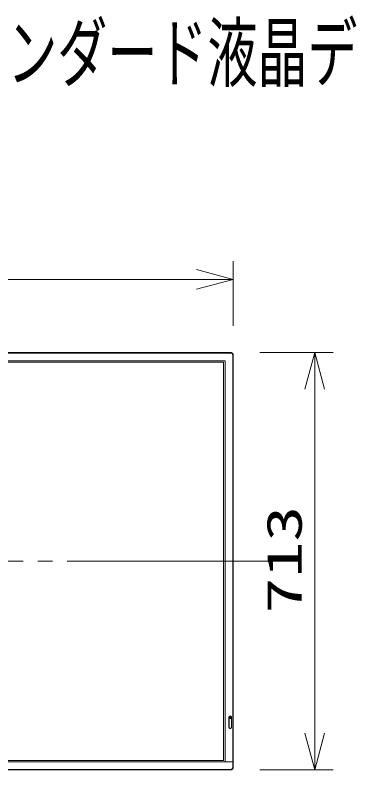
# Model space of a CAD drawing. Units: millimetres on the paper. Extents: x -63 to 66, y -59 to 59.
# Drawn here: x -6.4 to 16.6, y 7.7 to 59.3 of the extents above; entities that cross this region are included whole.
import ezdxf
from ezdxf.enums import TextEntityAlignment as Align

# ---------------------------------------------------------------- set-up
doc = ezdxf.new("R2010")
doc.units = ezdxf.units.MM
doc.linetypes.add('LONG_CHAIN', pattern=[21, 18, -1, 1, -1])
doc.layers.add('0-0_MOJI1', color=7, linetype='Continuous')
for name, color, linetype, lineweight in [('0-2_GAIKEI', 4, 'Continuous', 9), ('0-3_SUNPOU', 7, 'Continuous', 9), ('0-4_0', 7, 'Continuous', 9)]:
    doc.layers.add(name, color=color, linetype=linetype, lineweight=lineweight)
doc.styles.add('ＭＳ ゴシック', font='')
doc.styles.get('ＭＳ ゴシック').set_extended_font_data('MS Gothic')

# ---------------------------------------------------------------- blocks, each defined once
blk = doc.blocks.new('_Open30')
at = {"layer": '0-4_0'}
blk.add_line((0, 0), (-1, 0), dxfattribs=at)
blk.add_lwpolyline([(-1, 0.2679), (0, 0), (-1, -0.2679)], dxfattribs=at)

msp = doc.modelspace()

# ---------------------------------------------------------------- linework, layer by layer
at = {"layer": '0-2_GAIKEI', "color": 7}
for p, q in [((-40.983, 36.255), (8.337, 36.255)), ((8.517, 36.075), (8.517, 7.926)), ((8.337, 7.746), (-40.983, 7.746))]:
    msp.add_line(p, q, dxfattribs=at)
at = {"layer": '0-2_GAIKEI'}
for p, q in [((8.337, 36.223), (-40.983, 36.223)), ((8.337, 36.223), (8.337, 36.255)), ((8.517, 36.075), (8.485, 36.075)), ((8.485, 7.926), (8.485, 36.075)), ((8.22, 11.331), (8.22, 10.671)), ((8.223, 11.329), (8.223, 10.666)), ((8.226, 11.329), (8.223, 11.329)), ((8.226, 11.329), (8.226, 10.666)), ((8.398, 10.666), (8.398, 11.329)), ((8.4, 11.329), (8.398, 11.329)), ((8.4, 10.666), (8.4, 11.329)), ((8.404, 10.671), (8.404, 11.331)), ((8.223, 10.666), (8.226, 10.666)), ((8.398, 10.666), (8.4, 10.666)), ((8.517, 8.302), (-41.163, 8.302)), ((-40.507, 8.398), (7.861, 8.398)), ((-40.983, 7.778), (8.337, 7.778)), ((8.337, 7.746), (8.337, 7.778)), ((8.485, 7.926), (8.517, 7.926))]:
    msp.add_line(p, q, dxfattribs=at)
at = {"layer": '0-2_GAIKEI', "color": 134, "linetype": 'LONG_CHAIN'}
msp.add_line((-44.816, 22), (12.169, 22), dxfattribs=at)
at = {"layer": '0-2_GAIKEI'}
for points in [[(7.961, 8.302), (7.961, 35.699), (-40.607, 35.699)], [(7.861, 8.398), (7.861, 35.603), (-40.507, 35.603)]]:
    msp.add_lwpolyline(points, dxfattribs=at)
at = {"layer": '0-2_GAIKEI', "color": 7}
for centre, radius, start, end in [((8.337, 36.073), 0.182, 84.2069, 90), ((8.337, 36.075), 0.18, 78.4349, 84.2026), ((8.337, 36.076), 0.179, 72.7183, 78.4317), ((8.337, 36.076), 0.179, 67.0672, 72.7163), ((8.337, 36.075), 0.179, 61.4815, 67.0662), ((8.336, 36.075), 0.18, 55.9526, 61.4814), ((8.336, 36.074), 0.181, 50.4655, 55.9532), ((8.336, 36.074), 0.181, 45.0004, 50.4665), ((8.336, 36.074), 0.181, 39.5354, 45.0015), ((8.336, 36.074), 0.181, 34.0485, 39.5363), ((8.337, 36.075), 0.18, 28.5202, 34.0491), ((8.337, 36.075), 0.179, 22.9351, 28.5201), ((8.338, 36.075), 0.179, 17.2847, 22.9341), ((8.338, 36.075), 0.179, 11.5689, 17.2827), ((8.337, 36.075), 0.18, 5.7977, 11.5657), ((8.335, 36.075), 0.182, 0, 5.7934), ((8.337, 7.928), 0.182, 270, 275.7929), ((8.337, 7.926), 0.18, 275.7972, 281.5648), ((8.337, 7.925), 0.179, 281.568, 287.2814), ((8.337, 7.925), 0.179, 287.2834, 292.9325), ((8.337, 7.925), 0.179, 292.9335, 298.5183), ((8.336, 7.926), 0.18, 298.5183, 304.0471), ((8.336, 7.927), 0.181, 304.0466, 309.5344), ((8.336, 7.927), 0.181, 309.5334, 314.9996), ((8.336, 7.927), 0.181, 314.9985, 320.4647), ((8.336, 7.927), 0.181, 320.4638, 325.9517), ((8.337, 7.926), 0.18, 325.9511, 331.4801), ((8.337, 7.926), 0.179, 331.4803, 337.0653), ((8.338, 7.926), 0.179, 337.0663, 342.7157), ((8.338, 7.926), 0.179, 342.7177, 348.4314), ((8.337, 7.926), 0.18, 348.4346, 354.2025), ((8.335, 7.926), 0.182, 354.2068, 0)]:
    msp.add_arc(centre, radius, start, end, dxfattribs=at)
at = {"layer": '0-2_GAIKEI'}
for centre, radius, start, end in [((8.337, 36.074), 0.149, 78.4489, 90), ((8.337, 36.076), 0.147, 67.0598, 78.4235), ((8.337, 36.075), 0.148, 55.9413, 67.0519), ((8.336, 36.074), 0.149, 44.9969, 55.9456), ((8.336, 36.074), 0.149, 34.0566, 45.0054), ((8.337, 36.075), 0.148, 22.9497, 34.0608), ((8.338, 36.075), 0.147, 11.5773, 22.9418), ((8.336, 36.075), 0.149, 0, 11.5519), ((8.312, 11.331), 0.0925, 168.4565, 180), ((8.311, 11.331), 0.0913, 157.0688, 168.4311), ((8.312, 11.329), 0.0889, 168.4733, 180), ((8.311, 11.329), 0.0877, 157.0804, 168.4476), ((8.311, 11.331), 0.0918, 145.9472, 157.0607), ((8.312, 11.329), 0.086, 168.4514, 180), ((8.311, 11.329), 0.0852, 157.0738, 168.4268), ((8.311, 11.329), 0.0883, 134.9427, 157.0545), ((8.312, 11.329), 0.086, 135.0072, 157.0487), ((8.312, 11.33), 0.0925, 134.9973, 145.9512), ((8.312, 11.33), 0.0925, 124.0515, 135.0055), ((8.312, 11.329), 0.0884, 112.8892, 134.9852), ((8.312, 11.329), 0.086, 112.9942, 135.0626), ((8.312, 11.331), 0.0918, 112.9413, 124.0554), ((8.311, 11.309), 0.0521, 134.8707, 157.0193), ((8.311, 11.331), 0.0913, 101.57, 112.9333), ((8.312, 11.309), 0.0523, 112.8267, 134.91), ((8.311, 11.329), 0.088, 101.5209, 112.8673), ((8.311, 11.33), 0.0851, 101.5889, 112.9658), ((8.312, 11.309), 0.0526, 90, 112.7516), ((8.312, 11.33), 0.0924, 90, 101.5446), ((8.312, 11.328), 0.0894, 90, 101.4953), ((8.312, 11.329), 0.0861, 90, 101.5628), ((8.312, 11.33), 0.0924, 78.4554, 90), ((8.312, 11.329), 0.089, 78.4769, 90), ((8.312, 11.329), 0.0858, 78.4149, 90), ((8.312, 11.309), 0.0522, 67.1706, 90), ((8.312, 11.33), 0.0851, 67.02, 78.3897), ((8.312, 11.331), 0.0913, 67.0667, 78.43), ((8.312, 11.33), 0.0877, 67.0919, 78.4513), ((8.312, 11.309), 0.0523, 45.0334, 67.1007), ((8.311, 11.329), 0.0862, 44.9701, 66.9914), ((8.312, 11.329), 0.0884, 44.9755, 67.0672), ((8.312, 11.331), 0.0918, 55.9446, 67.0587), ((8.312, 11.309), 0.0522, 22.9684, 45.0797), ((8.311, 11.33), 0.0925, 44.9945, 55.9485), ((8.311, 11.329), 0.0862, 23.0118, 45.0341), ((8.312, 11.329), 0.0884, 22.9308, 45.0214), ((8.311, 11.33), 0.0925, 34.0488, 45.0027), ((8.312, 11.331), 0.0918, 22.9393, 34.0528), ((8.312, 11.329), 0.0851, 11.612, 22.9829), ((8.312, 11.329), 0.0878, 11.5478, 22.9062), ((8.312, 11.331), 0.0913, 11.5689, 22.9312), ((8.312, 11.329), 0.0858, 0, 11.5868), ((8.311, 11.329), 0.089, 0, 11.5222), ((8.311, 11.331), 0.0925, 0, 11.5435), ((8.311, 11.309), 0.052, 180, 202.9359), ((8.312, 11.309), 0.0522, 157.1079, 180), ((8.312, 11.309), 0.0523, 203.0079, 225.0808), ((8.312, 11.309), 0.0524, 225.0272, 247.0782), ((8.312, 11.309), 0.0524, 247.1513, 270), ((8.312, 11.309), 0.052, 270, 292.9268), ((8.312, 11.309), 0.0524, 292.9946, 315.0294), ((8.312, 11.309), 0.0524, 314.9689, 337.0043), ((8.312, 11.309), 0.0522, 0, 22.8838), ((8.312, 11.309), 0.052, 337.0724, 0), ((8.312, 10.671), 0.0925, 180, 191.5435), ((8.311, 10.67), 0.0913, 191.5689, 202.9312), ((8.312, 10.666), 0.0884, 180, 225.1879), ((8.312, 10.666), 0.0864, 180, 191.5252), ((8.311, 10.671), 0.0918, 202.9393, 214.0528), ((8.311, 10.665), 0.0852, 191.5507, 202.9096), ((8.312, 10.666), 0.0859, 202.9344, 225.0213), ((8.312, 10.671), 0.0925, 214.0488, 225.0027), ((8.312, 10.671), 0.0925, 224.9945, 235.9486), ((8.312, 10.666), 0.0858, 224.9745, 247.0627), ((8.312, 10.67), 0.0918, 235.9446, 247.0587), ((8.311, 10.67), 0.0913, 247.0668, 258.43), ((8.311, 10.665), 0.0852, 247.0877, 258.4479), ((8.312, 10.671), 0.0924, 258.4554, 270), ((8.312, 10.666), 0.0864, 258.4734, 270), ((8.312, 10.666), 0.0861, 270, 281.5488), ((8.312, 10.671), 0.0924, 270, 281.5446), ((8.312, 10.665), 0.0852, 281.5735, 292.9265), ((8.312, 10.67), 0.0913, 281.57, 292.9332), ((8.311, 10.666), 0.086, 292.9517, 314.9928), ((8.312, 10.67), 0.0918, 292.9413, 304.0554), ((8.311, 10.671), 0.0925, 304.0514, 315.0055), ((8.312, 10.666), 0.086, 314.9373, 337.0052), ((8.312, 10.666), 0.0884, 314.8048, 0), ((8.311, 10.671), 0.0925, 314.9973, 325.9512), ((8.312, 10.671), 0.0918, 325.9472, 337.0607), ((8.312, 10.665), 0.0851, 337.0337, 348.4106), ((8.311, 10.666), 0.0861, 348.4367, 0), ((8.312, 10.67), 0.0913, 337.0688, 348.4311), ((8.311, 10.671), 0.0925, 348.4565, 0), ((8.337, 7.927), 0.149, 270, 281.5511), ((8.337, 7.925), 0.147, 281.5765, 292.9404), ((8.337, 7.926), 0.148, 292.9483, 304.0591), ((8.336, 7.927), 0.149, 304.0548, 315.0036), ((8.336, 7.927), 0.149, 314.9952, 325.9441), ((8.337, 7.926), 0.148, 325.9399, 337.051), ((8.338, 7.926), 0.147, 337.0589, 348.4232), ((8.336, 7.926), 0.149, 348.4486, 0)]:
    msp.add_arc(centre, radius, start, end, dxfattribs=at)
at = {"layer": '0-3_SUNPOU'}
for p, q in [((8.517, 38.075), (8.517, 42.505)), ((-38.663, 41.255), (6.017, 41.255)), ((10.337, 36.255), (15.323, 36.255)), ((14.073, 33.755), (14.073, 10.246)), ((10.337, 7.746), (15.323, 7.746))]:
    msp.add_line(p, q, dxfattribs=at)

# ---------------------------------------------------------------- block references
at = {"layer": '0-3_SUNPOU', "xscale": 2.5, "yscale": 2.5}
msp.add_blockref('_Open30', (8.517, 41.255), dxfattribs=at)
for p, rotation in [((14.073, 36.255), 90), ((14.073, 7.746), 270)]:
    msp.add_blockref('_Open30', p, dxfattribs=dict(at, rotation=rotation))

# ---------------------------------------------------------------- texts
at = {"layer": '0-0_MOJI1', "style": 'ＭＳ ゴシック', "width": 0.65}
msp.add_text('５５Ｖ型 ４Ｋスタンダード液晶ディスプレイ（据置きスタンド付）', height=3.849, dxfattribs=at).set_placement((-35.904, 53.66), align=Align.BOTTOM_LEFT)
at = {"layer": '0-3_SUNPOU', "style": 'ＭＳ ゴシック', "width": 1.5}
msp.add_text('713', height=2.405, rotation=90, dxfattribs=at).set_placement((13.911, 18.429), align=Align.BOTTOM_LEFT)

doc.saveas('drawing.dxf')
